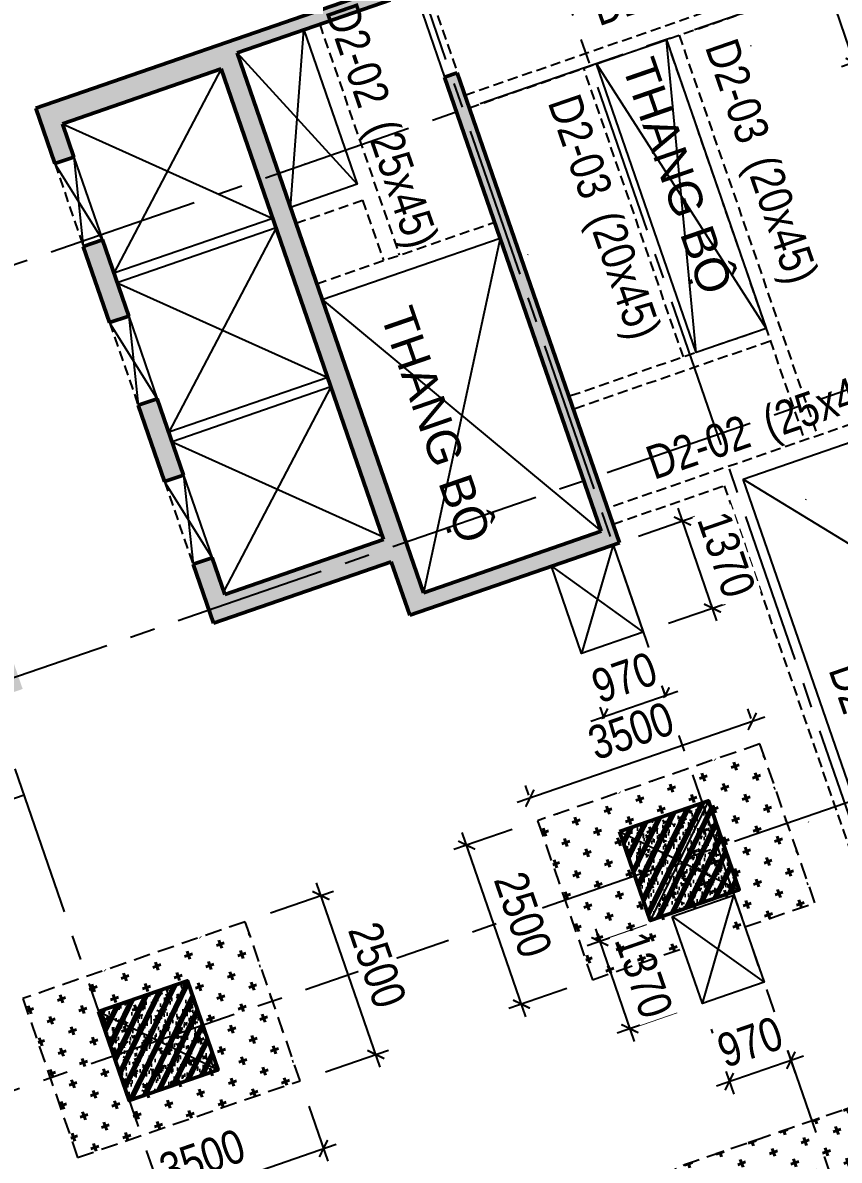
# Model space of a CAD drawing. Header units: millimetres. Extents: x -80883 to 1826631, y -376836 to 309394.
# Drawn here: x 1111041 to 1123186, y -313484 to -296576 of the extents above; entities that cross this region are included whole.
import ezdxf
from ezdxf.enums import TextEntityAlignment as Align

# ---------------------------------------------------------------- set-up
doc = ezdxf.new("R2010")
doc.units = ezdxf.units.MM
doc.header["$LTSCALE"] = 100
doc.header["$PDMODE"] = 32
doc.header["$PDSIZE"] = 2.5
for name, pattern in [('CENTER2', [1.125, 0.75, -0.125, 0.125, -0.125]), ('DASHED', [4.5, 3, -1.5]), ('HIDDEN', [0.375, 0.25, -0.125])]:
    doc.linetypes.add(name, pattern=pattern)
for name, color, linetype, lineweight in [('0-Hatch', 250, 'Continuous', 40), ('ccu12-Tencaukien', 9, 'Continuous', 15), ('KT-Net cot vach', 6, 'Continuous', 50), ('xref.asix of  podium$0$xref.asix of  podium$0$ST_MBDV Cot vach 220805$0$KT-Net cot vach', 6, 'Continuous', 50)]:
    doc.layers.add(name, color=color, linetype=linetype, lineweight=lineweight)
for name, color, linetype in [('0-khuat', 3, 'HIDDEN'), ('A-GLAZ', 135, 'Continuous'), ('ccu11-Khuat', 9, 'DASHED'), ('ccu11-Thay', 7, 'Continuous'), ('ccu12-Manh', 8, 'Continuous'), ('ccu12-Text', 31, 'Continuous'), ('ccu12-Truc', 13, 'CENTER2'), ('KC2-DIM', 251, 'Continuous'), ('xref.asix of  podium$0$xref.asix of  podium$0$KT-Hatch', 251, 'Continuous')]:
    doc.layers.add(name, color=color, linetype=linetype)
doc.styles.add('Arial', font='arial.ttf', dxfattribs={"width": 0.7})
doc.styles.add('Arial Narrow', font='ARIALN.TTF')
doc.dimstyles.new('ccu12-200', dxfattribs={"dimscale": 200, "dimtxt": 2.5, "dimasz": 1, "dimexe": 1, "dimexo": 2, "dimgap": 1, "dimtad": 1, "dimdec": 0, "dimrnd": 5, "dimdsep": 46, "dimtxsty": 'Arial Narrow', "dimblk": 'ARCHTICK', "dimcen": -1, "dimdle": 1, "dimclrd": 256, "dimclre": 256, "dimclrt": 3, "dimadec": 0, "dimazin": 2, "dimtfac": 0.1, "dimtdec": 0, "dimtmove": 0, "dimatfit": 1, "dimldrblk": 'ARCHTICK', "dimfxl": 1, "dimtvp": 0.8333333333333334, "dimtolj": 1, "dimtzin": 12, "dimarcsym": 0})

# ---------------------------------------------------------------- blocks, each defined once
blk = doc.blocks.new('Grid-ST-flat-3')
at = {"layer": 'ccu12-Truc', "ltscale": 30}
for p, q in [((354060.2251921427, -35261.67722702224), (370215.9049475128, -82056.07930523856)), ((352169.7243788355, -35914.36909527634), (368325.4041342058, -82708.77117349271)), ((343189.8455156268, -39014.65546948351), (361219.3016763728, -91236.39007851167)), ((373810.3320323362, -49513.02102186111), (349695.2078323849, -57838.72253210987)), ((375703.1355340295, -54995.47438727947), (343807.6216429826, -66007.34088114498)), ((377595.9390357226, -60477.92775269795), (312746.7367284152, -82866.99351539748)), ((352142.8453968058, -64928.08572440384), (311408.718397793, -78991.46684835991))]:
    blk.add_line(p, q, dxfattribs=at)
blk = doc.blocks.new('LOI-B2-T1-PN')
at = {"layer": 'xref.asix of  podium$0$xref.asix of  podium$0$KT-Hatch'}
h = blk.add_hatch(dxfattribs=at)
h.set_pattern_fill('BTCT', color=256, scale=40)
h.set_pattern_definition([(49.99999999999999, (106559.8543703833, -42147.03074568091), (286.9040730403014, -25.10085399303804), [30, -330]), (355, (106559.8543703833, -42147.03074568091), (-55.50053344520001, 300.8768534800047), [24, -264]), (100.4514, (106583.7630423827, -42149.12248168094), (231.4037526856086, 275.7758168243814), [25.496076, -280.4568448]), (46.18420000000001, (106559.8543703833, -42067.03074568091), (426.8964194502578, -66.20760573160723), [45, -495]), (96.6356, (106595.4290683826, -42072.54806848092), (373.8650822194813, 389.6471483601767), [38.2441152, -420.6852]), (351.1842, (106559.8543703833, -42067.03074568091), (373.8647780534509, 389.6474403701299), [36, -396]), (21, (106599.8543703833, -42087.03074568091), (238.7628208473847, -161.0475562661355), [30, -330]), (326.0000000000001, (106599.8543703833, -42087.03074568091), (97.32613276863269, 290.0600180187412), [24, -264]), (71.4514, (106619.7512635828, -42100.45138808095), (336.089051432596, 129.012198683981), [25.496076, -280.4568448]), (37.50000000000001, (106559.8543703833, -42147.03074568091), (4.863942126916267, 133.1575415325246), [0, -260.8, 0, -268, 0, -265]), (7.499999999999999, (106559.8543703833, -42147.03074568091), (105.2278149768594, 157.7646847529441), [0, -152.8, 0, -254.8, 0, -101]), (327.5, (106470.6543703841, -42147.03074568091), (213.5289744689636, -9.021948693751902), [0, -100, 0, -312, 0, -414]), (317.5, (106430.6543703841, -42147.03074568091), (233.2744677369545, 40.04199293292709), [0, -130, 0, -207.2, 0, -294]), (45, (106559.8543703833, -42147.03074568091), (-106.0660171779821, 106.0660171779821), []), (45, (106630.5650483833, -42147.03074568091), (-106.0660171779821, 106.0660171779821), [])])
h.paths.add_polyline_path([(49433.65392537578, 3363.971816275036), (49622.7040067052, 3429.241003099829), (52034.40045988164, -3556.159502078313), (48915.07411792106, -4633.101084687049), (48640.94353325642, -3839.090743097011), (45994.24239462405, -4752.85935864388), (45691.49887049547, -3875.972566526849), (45975.0739924924, -3778.068786289543), (46163.59643967613, -4324.117936077528), (48526.72245631344, -3508.253100767964), (46111.76254379726, 3486.599908476695), (43748.63652715995, 2670.735073167132), (43919.0946075113, 2177.008775634924), (43635.51948551438, 2079.104995397851), (43350.84032822005, 2903.668935258873), (49116.867808813, 4894.379133414477), (49182.13699563942, 4705.32905208366), (46346.38577567576, 3726.291249711998), (49117.06275638728, -4298.884702786105), (51763.76389501966, -3385.116087239236)])
h.paths.add_polyline_path([(45550.82427813089, -2549.2432576383), (45267.24915613397, -2647.147037875606), (44875.63403518661, -1512.846549890004), (45159.20915718167, -1414.942769652931)], flags=17)
h.paths.add_polyline_path([(44734.95944282017, -186.1172410016879), (44451.38432082511, -284.0210212389939), (44059.76919987588, 850.2794667466078), (44343.34432187281, 948.1832469836809)], flags=17)
h.paths.add_polyline_path([(42855.74765053182, -4855.010368898511), (42572.17252853489, -4952.914149135584), (42759.82144065551, -5496.433132962091), (40396.69542402006, -6312.297968271887), (37981.73551150202, 682.555040972773), (40344.86152813933, 1498.419876282569), (40516.1931435538, 1002.163412788883), (40799.76826555072, 1100.067193025956), (40514.21557319327, 1927.161298848689), (37583.93931256398, 915.4889030647464), (40227.34137896611, -6741.039390838239), (43157.61763959541, -5729.366995054064)])
h.paths.add_polyline_path([(42431.49793617032, -3626.184840247501), (42147.92281417339, -3724.088620484574), (41756.30769322603, -2589.788132498972), (42039.88281522109, -2491.884352261899)], flags=17)
h.paths.add_polyline_path([(41615.63310086145, -1263.058823610656), (41332.05797886453, -1360.962603847962), (40940.4428579153, -226.6621158623602), (41224.01797991223, -128.7583356250543)], flags=17)
at = {"ltscale": 0.5}
for points in [[(47338.89869169029, 4068.954476753715), (48131.91931109945, 1771.995990066498), (47139.40639508492, 1429.33276302478)], [(46878.6754889877, 1265.261452838255), (44515.54947235039, 449.3966175308451)], [(46927.62737910612, 1123.473891840084), (44564.50136246951, 307.6090565305785)], [(47612.5660321794, 58.84123054385418), (50259.30912839319, 972.4882855381584)], [(47694.5403242968, -1097.86456379859), (45331.41430765949, -1913.729399106058)], [(47743.49221441546, -1239.652124796819), (45380.36619777861, -2055.516960106383)]]:
    blk.add_lwpolyline(points, dxfattribs=at)
at = {"layer": 'ccu11-Khuat', "ltscale": 0.5}
blk.add_line((47575.21129335393, 4150.540960284707), (48759.82455109782, 719.3471057733987), dxfattribs=at)
at = {"layer": 'ccu11-Khuat', "color": 6, "ltscale": 0.5}
for points in [[(49182.13699563779, 4705.32905208302), (49622.7040067052, 3429.241003099829)], [(43635.51948551554, 2079.104995394358), (44059.76919987681, 850.2794667433482)], [(44451.38432082557, -284.021021238761), (44875.63403518684, -1512.846549889771)], [(45267.2491561342, -2647.147037875839), (45691.49887049431, -3875.972566527314)]]:
    blk.add_lwpolyline(points, dxfattribs=at)
at = {"layer": 'ccu11-Khuat', "ltscale": 0.5}
for points in [[(47220.99287861562, 1193.020161361084), (48213.49494131166, 1535.679641314899), (48523.45610908023, 637.753493136086)], [(47530.99040205288, 295.1575790462084), (50177.73349826667, 1208.804634040513)]]:
    blk.add_lwpolyline(points, dxfattribs=at)
at = {"layer": 'ccu11-Thay', "color": 6, "ltscale": 0.5}
for points in [[(48993.08691430814, 4640.059865258751), (49433.65392537578, 3363.971816275036)], [(43919.09460751223, 2177.00877563213), (44343.34432187374, 948.1832469808869)], [(44734.95944282203, -186.1172410009895), (45159.20915718377, -1414.942769652233)], [(45550.82427813089, -2549.243257638416), (45975.07399249123, -3778.068786290009)]]:
    blk.add_lwpolyline(points, dxfattribs=at)
at = {"layer": 'ccu12-Manh', "ltscale": 0.5}
for points in [[(50259.30897807376, 972.4882336484152), (49117.06275638728, -4298.884702786105)], [(47612.76617612992, 58.91031958063832), (51763.76389501966, -3385.116087239236)]]:
    blk.add_lwpolyline(points, dxfattribs=at)
at = {"layer": 'KC2-DIM', "color": 252, "ltscale": 0.5}
for points in [[(47139.40639508446, 1429.332763024664), (47338.89869169029, 4068.954476753715)], [(46346.38577567576, 3726.291249711998), (48131.91931109945, 1771.995990066498)], [(46111.76254379726, 3486.599908476695), (44515.54947235039, 449.3966175308451)], [(43748.63652715995, 2670.735073167132), (46878.67548898817, 1265.261452838429)], [(46927.62737910612, 1123.473891840084), (45331.41430765926, -1913.729399105767)], [(44564.50136246881, 307.6090565305203), (47694.54032429704, -1097.864563798183)], [(47743.49221441615, -1239.652124796528), (46147.27914296929, -4276.855415742379)], [(45380.36619777884, -2055.516960106092), (48510.40515960706, -3460.990580434795)]]:
    blk.add_lwpolyline(points, dxfattribs=at)
at = {"layer": 'KC2-DIM', "ltscale": 0.5}
for points in [[(44343.3443218735, 948.1832469813526), (43635.51948551531, 2079.104995394708)], [(43919.094607512, 2177.008775632479), (44059.76919987658, 850.2794667436974)], [(45159.20915718353, -1414.942769651767), (44451.38432082511, -284.0210212384118)], [(44734.95944282203, -186.1172410005238), (44875.63403518661, -1512.846549889422)], [(45975.073992491, -3778.068786289659), (45267.24915613397, -2647.147037875489)], [(45550.82427813066, -2549.243257637951), (45691.49887049408, -3875.972566526965)]]:
    blk.add_lwpolyline(points, dxfattribs=at)
at = {"layer": 'xref.asix of  podium$0$xref.asix of  podium$0$ST_MBDV Cot vach 220805$0$KT-Net cot vach', "extrusion": (-3.35282951705558e-09, 1.998521292752062e-08, 0.9999999999999999)}
for p, q in [((49116.867808813, 4894.379133414477), (43350.84032822005, 2903.668935258873)), ((49182.13699563942, 4705.32905208366), (46346.38577567576, 3726.291249711998)), ((46346.38577567576, 3726.291249711998), (49117.06275638728, -4298.884702786105)), ((46111.76254379726, 3486.599908476695), (43748.63652715995, 2670.735073167132)), ((48526.72245631344, -3508.253100767964), (46111.76254379726, 3486.599908476695)), ((52034.40045988164, -3556.159502078313), (49622.7040067052, 3429.241003099829)), ((51763.76389501966, -3385.116087239236), (49433.65392537578, 3363.971816275036)), ((46163.59643967613, -4324.117936077528), (48526.72245631344, -3508.253100767964)), ((49117.06275638728, -4298.884702786105), (51763.76389501966, -3385.116087239236)), ((48915.07411792106, -4633.101084687049), (52034.40045988164, -3556.159502078313)), ((45691.49887049547, -3875.972566526849), (45994.24239462405, -4752.85935864388)), ((45975.0739924924, -3778.068786289543), (46163.59643967613, -4324.117936077528)), ((45994.24239462405, -4752.85935864388), (48640.94353325642, -3839.090743097011)), ((48915.07411792106, -4633.101084687049), (48640.94353325642, -3839.090743097011))]:
    blk.add_line(p, q, dxfattribs=at)
at = {"layer": 'xref.asix of  podium$0$xref.asix of  podium$0$ST_MBDV Cot vach 220805$0$KT-Net cot vach', "color": 6}
for p, q in [((49433.65392537578, 3363.971816275036), (49622.7040067052, 3429.241003099829)), ((43919.0946075113, 2177.008775634924), (43635.51948551438, 2079.104995397851)), ((44343.34432187281, 948.1832469836809), (44059.76919987588, 850.2794667466078)), ((44734.95944282017, -186.1172410016879), (44451.38432082511, -284.0210212389939)), ((45159.20915718167, -1414.942769652931), (44875.63403518661, -1512.846549890004)), ((45550.82427813089, -2549.2432576383), (45267.24915613397, -2647.147037875606))]:
    blk.add_line(p, q, dxfattribs=at)
at = {"layer": 'xref.asix of  podium$0$xref.asix of  podium$0$ST_MBDV Cot vach 220805$0$KT-Net cot vach', "color": 6, "extrusion": (-3.35282951705558e-09, 1.998521292752062e-08, 0.9999999999999999)}
for p, q in [((43350.84032822005, 2903.668935258873), (43635.51948551438, 2079.104995397851)), ((43748.63652715995, 2670.735073167132), (43919.0946075113, 2177.008775634924)), ((44059.76919987588, 850.2794667466078), (44451.38432082511, -284.0210212389939)), ((44343.34432187281, 948.1832469836809), (44734.95944282017, -186.1172410016879)), ((44875.63403518661, -1512.846549890004), (45267.24915613397, -2647.147037875606)), ((45159.20915718167, -1414.942769652931), (45550.82427813089, -2549.2432576383))]:
    blk.add_line(p, q, dxfattribs=at)
at = {"layer": 'xref.asix of  podium$0$xref.asix of  podium$0$ST_MBDV Cot vach 220805$0$KT-Net cot vach'}
blk.add_line((45975.0739924924, -3778.068786289543), (45691.49887049547, -3875.972566526849), dxfattribs=at)
blk = doc.blocks.new('*U151')
h = blk.add_hatch()
h.set_pattern_fill('VATLIEU04', color=250, scale=40, style=0, pattern_type=2)
h.set_pattern_definition([(49.99999999999999, (550, -550), (286.9040730403014, -25.10085399303804), [30, -330]), (355, (550, -550), (-55.50053344520001, 300.8768534800047), [24, -264]), (100.4514, (573.908672, -552.091736), (231.4037526856086, 275.7758168243814), [25.496076, -280.4568448]), (46.18420000000001, (550, -470), (426.8964194502578, -66.20760573160723), [45, -495]), (96.6356, (585.574698, -475.5173228), (373.8650822194813, 389.6471483601767), [38.2441152, -420.6852]), (351.1842, (550, -470), (373.8647780534509, 389.6474403701299), [36, -396]), (21, (590, -490), (238.7628208473847, -161.0475562661355), [30, -330]), (326.0000000000001, (590, -490), (97.32613276863269, 290.0600180187412), [24, -264]), (71.4514, (609.8968932, -503.4206424), (336.089051432596, 129.012198683981), [25.496076, -280.4568448]), (37.50000000000001, (550, -550), (4.863942126916267, 133.1575415325246), [0, -260.8, 0, -268, 0, -265]), (7.499999999999999, (550, -550), (105.2278149768594, 157.7646847529441), [0, -152.8, 0, -254.8, 0, -101]), (327.5, (460.8, -550), (213.5289744689636, -9.021948693751902), [0, -100, 0, -312, 0, -414]), (317.5, (420.8, -550), (233.2744677369545, 40.04199293292709), [0, -130, 0, -207.2, 0, -294]), (45, (550, -550), (-120.2081528017131, 120.2081528017131), []), (45, (550, -501), (-120.2081528017131, 120.2081528017131), [])])
h.paths.add_polyline_path([(-475, 475), (1025, 475), (1025, -1025), (-475, -1025)])
at = {"color": 6, "ltscale": 0.25}
blk.add_lwpolyline([(-475, 475), (1025, 475), (1025, -1025), (-475, -1025)], close=True, dxfattribs=at)
at = {"layer": 'Defpoints', "linetype": 'ByBlock', "ltscale": 30}
for p, q in [((1025, 475), (-475, -1025)), ((-475, 475), (1025, -1025))]:
    blk.add_line(p, q, dxfattribs=at)
blk = doc.blocks.new('MBDVCOTVACH-T2-T6-PN')
at = {"layer": 'KT-Net cot vach', "xscale": 0.9333333333333333, "yscale": 0.9333333333333333, "zscale": 0.9333333333333333, "rotation": 19.04713795399666}
for p in [(52598.88219128619, -8122.611666722863), (44847.82854863512, -10798.64793251717)]:
    blk.add_blockref('*U151', p, dxfattribs=at)
blk = doc.blocks.new('*U693')
at = {"layer": 'ccu12-Tencaukien', "color": 8, "ltscale": 10000}
blk.add_line((360.6565736538532, -155.3215232637356), (354.4065714950475, -155.3215232637356), dxfattribs=at)
at = {"layer": 'ccu12-Text', "color": 2, "style": 'Arial Narrow', "width": 0.8}
blk.add_attdef('SH', text='', height=300, dxfattribs=at).set_placement((275.6048113084853, 5.864471777974813), align=Align.BOTTOM_RIGHT)
at = {"layer": 'ccu12-Text', "color": 31, "style": 'Arial Narrow', "width": 0.8}
for tag, p in [('(', (507.5315725744504, -75.41116959831947)), ('KT', (632.605666770517, -75.41116959831947)), (')', (962.8971199221714, -75.41116959831947))]:
    blk.add_attdef(tag, text='', height=250, dxfattribs=at).set_placement(p, align=Align.BOTTOM_LEFT)
blk = doc.blocks.new('MBKC-T2-PN')
at = {"layer": 'ccu11-Khuat', "ltscale": 0.5}
for p, q in [((49736.70789761795, 3098.858113474038), (56967.16337568359, 5597.461356862332)), ((49802.03085566871, 2909.826605117647), (57032.48633373436, 5408.429848505941)), ((52732.30712404242, 3921.499003607139, -2.677769264985028e-08), (54787.57638537441, -2031.521707909124)), ((52921.3572053723, 3986.768190434901, -2.677769264985028e-08), (54976.6264667043, -1966.252521081362)), ((52985.25555334194, -794.6608930912334, -4.820616604158885e-09), (51503.48159405054, 3497.249288745923)), ((54214.08108329563, -370.4111782745458, -7.471955730631934e-09), (51283.80481484439, -1382.08357675944)), ((54279.35027012043, -559.4612596054794, -7.471955730631934e-09), (51349.07400166919, -1571.133658090374)), ((51938.88660044433, -3279.506708112953, -2.677769264985028e-08), (53593.07500439906, -2708.401256972225, -2.677769264985028e-08)), ((53593.07500439906, -2708.401256972284, -2.677769264985028e-08), (57068.67228350672, -12775.35597488185, -2.677769264985028e-08))]:
    blk.add_line(p, q, dxfattribs=at)
at = {"layer": 'ccu11-Khuat', "ltscale": 0.5, "elevation": -2.677769264985028e-08}
blk.add_lwpolyline([(57386.55828894489, -12930.04420790478), (65794.96816600184, -10027.05643183063, 0.260495241581582), (69736.50495830015, -12426.6161779894), (99368.00793614518, -12426.6161779894, -0.2609853684017961), (101894.5837610736, -14307.26193159987), (105248.9736585456, -29866.61846812873, -0.450430548376512), (100589.6931814908, -35326.6158653514), (55455.61416863091, -35326.6158653514, -0.3270381078692864), (50922.90468503162, -31997.94642836676), (46413.0024276413, -18965.37748569861, 0.4276044270060953), (30445.87231722521, -12504.80555859185), (12824.43251889106, -18584.35473983688, -0.1315578741241553), (10225.70651983377, -18473.84767023224), (9061.065310114762, -18020.38528109412, -0.1846755877232493), (7455.469289202709, -16623.04162249499), (2976.957835427951, -9107.263866643538, -0.02202630655640508), (-406.9169527585618, -3413.254662496154, -0.399242345885018), (1800.966408062493, 257.1217708188342), (31224.41949791997, 10401.15608117677, -0.1203839840985261), (42572.85465626395, 11719.39024886949), (58379.85115727969, 7611.132730447047, -0.2258253160871416), (60186.44089432061, 5977.409135053749), (62085.54238365032, 488.0873970090761), (51857.30011690897, -3043.19410645077)], format="xyb", dxfattribs=at)
at = {"layer": 'ccu11-Thay', "ltscale": 0.5}
blk.add_line((57352.23414110253, -12677.41437328281, -2.677769264985028e-08), (53876.64994175569, -2610.497540476616, -2.677769264985028e-08), dxfattribs=at)
at = {"layer": 'ccu11-Thay', "elevation": -2.677769264985028e-08}
blk.add_lwpolyline([(31106.50862324028, 10730.72166345781, -0.1205795836710196), (42638.87427653908, 12063.859528495), (58473.93031160696, 7948.309303218033, -0.2272385897093211), (60513.964432284, 6101.209794561379), (65878.81921774126, -9405.815059417277, 0.2908633368540378), (69743.13952882006, -12076.6161779894), (99390.07919017388, -12076.6161779894, -0.2655275921417467), (102229.2245215473, -14198.71881677723), (105593.7353260962, -29805.02123810095, -0.4513714951595503), (100592.7770390881, -35676.6158653514), (55455.39553553029, -35676.6158653514, -0.3267809868965265), (50590.57907296135, -32107.86789232772), (46084.8424524439, -19087.33667168533, 0.427810969143063), (30575.2745344413, -12830.40558466513), (12920.16765186726, -18921.57020124164, -0.1330764012900887), (10109.49357222929, -18804.19336872117), (8937.306803341722, -18347.79305564612, -0.183720991931343), (7150.621857264778, -16795.18900673359), (2680.126648878446, -9292.86400619999, -0.02215701127767281), (-737.5723420327995, -3537.213185448665, -0.4024491153328594), (1696.95094252727, 591.477936539799), (31106.50862324028, 10730.72166345781)], format="xyb", dxfattribs=at)
at = {"layer": 'ccu11-Thay', "ltscale": 0.5, "elevation": -2.677769264985028e-08}
blk.add_lwpolyline([(51692.53167680511, 3562.518476067926), (52732.30712404242, 3921.499003607139), (54214.08108338737, -370.4111784178531), (53174.30563664204, -729.3917119699181), (51691.82223469182, 3564.573350064806)], dxfattribs=at)
blk.add_lwpolyline([(53876.64994175569, -2610.497540476616), (62167.30062233959, 251.7665476900875), (65551.80771612958, -9531.095751609828, 0.01583995471846688), (65676.43652472645, -9803.499076742737), (57352.23414110253, -12677.41437328281)], format="xyb", dxfattribs=at)
at = {"layer": 'KC2-DIM', "color": 252, "ltscale": 0.5}
blk.add_line((53174.30563467112, -729.3917062613182, -4.820616604158885e-09), (51692.53167537972, 3562.518475575838), dxfattribs=at)
at = {"layer": 'KC2-DIM', "ltscale": 0.5, "elevation": -2.677769264985028e-08}
for points in [[(53174.30563605088, -729.3917057502549), (52732.30712404242, 3921.499003607139)], [(51691.39134152955, 3564.297088221414), (54214.081083328, -370.4111783251865)]]:
    blk.add_lwpolyline(points, dxfattribs=at)
at = {"layer": 'KC2-DIM', "color": 252, "ltscale": 0.5, "elevation": -2.677769264985028e-08}
blk.add_lwpolyline([(53876.64994175569, -2610.497540476616), (65676.43652472645, -9803.499076742737)], dxfattribs=at)
blk = doc.blocks.new('_ARCHTICK')
at = {"color": 0, "linetype": 'ByBlock', "const_width": 0.15}
blk.add_lwpolyline([(-0.5, -0.5), (0.5, 0.5)], dxfattribs=at)
blk = doc.blocks.new('*D1061')
at = {"layer": 'Defpoints', "color": 0, "ltscale": 0.5, "transparency": 16777216}
for p in [(52971.11134403702, -3232.756466610879), (51939.87139653671, -3588.793042837064, -1.568841413467194e-08), (52386.96934622456, -4883.787144428177, -1.568841413467194e-08)]:
    blk.add_point(p, dxfattribs=at)
at = {"layer": 'KC2-DIM', "lineweight": -2, "ltscale": 0.5, "transparency": 16777216}
for p, q in [((52317.97122961347, -3458.253714558859), (53160.16126057541, -3167.486802471776)), ((53483.47895786398, -4716.800484740374), (52905.84167989792, -3043.706550072498)), ((52765.06917930132, -4753.247816149973), (53607.25921026326, -4462.48090406289))]:
    blk.add_line(p, q, dxfattribs=at)
at = {"layer": 'KC2-DIM', "lineweight": -2, "ltscale": 0.5, "transparency": 16777216, "xscale": 200, "yscale": 200, "zscale": 200}
for p, rotation in [((52971.11134403702, -3232.756466610879), 109.0472826137287), ((53418.20929372488, -4527.750568201993), 289.0472826137287)]:
    blk.add_blockref('_ARCHTICK', p, dxfattribs=dict(at, rotation=rotation))
at = {"layer": 'KC2-DIM', "color": 3, "ltscale": 0.5, "transparency": 16777216, "insert": (53625.01968720817, -3731.671534699604), "char_height": 500, "attachment_point": 5, "rotation": 289.0472826137287, "style": 'Arial Narrow', "bg_fill": 3, "box_fill_scale": 1.1, "bg_fill_color": 256, "bg_fill_true_color": 13158600, "bg_fill_transparency": 0}
blk.add_mtext('\\A1;1370', dxfattribs=at)
blk = doc.blocks.new('*D1066')
at = {"layer": 'Defpoints', "color": 0, "ltscale": 0.5, "transparency": 16777216}
for p in [(52386.96934622457, -4883.787144428177, -1.568841413467194e-08), (51797.09655467066, -6147.519919284779)]:
    blk.add_point(p, dxfattribs=at)
at = {"layer": 'KC2-DIM', "lineweight": -2, "ltscale": 0.5, "transparency": 16777216}
for p, q in [((52517.51090239036, -5261.886208317275), (52779.25754686987, -6020.00618298745)), ((51600.62068827404, -5578.449476559155), (51862.36733275355, -6336.56945122933)), ((52903.03630073152, -5765.685872960004), (51608.04702272611, -6212.790697367676))]:
    blk.add_line(p, q, dxfattribs=at)
at = {"layer": 'KC2-DIM', "lineweight": -2, "ltscale": 0.5, "transparency": 16777216, "xscale": 200, "yscale": 200, "zscale": 200}
for p, rotation in [((52713.98676878698, -5830.956651042899), 19.04762021950008), ((51797.09655467066, -6147.519919284779), 199.0476202195)]:
    blk.add_blockref('_ARCHTICK', p, dxfattribs=dict(at, rotation=rotation))
at = {"layer": 'KC2-DIM', "color": 3, "ltscale": 0.5, "transparency": 16777216, "insert": (52106.95714320416, -5558.879792338503), "char_height": 500, "attachment_point": 5, "rotation": 19.04762021950004, "style": 'Arial Narrow', "bg_fill": 3, "box_fill_scale": 1.1, "bg_fill_color": 256, "bg_fill_true_color": 13158600, "bg_fill_transparency": 0}
blk.add_mtext('\\A1;970', dxfattribs=at)
at = {"layer": 'Defpoints', "color": 0, "ltscale": 0.5, "transparency": 16777216}
blk.add_point((51470.07913210825, -5200.350412670057, -1.568841413467194e-08), dxfattribs=at)
blk = doc.blocks.new('*D1022')
at = {"layer": 'Defpoints', "color": 0, "transparency": 16777216}
for p in [(1120702.401857019, -309860.6013466517), (1121149.49581838, -311155.594392855)]:
    blk.add_point(p, dxfattribs=at)
at = {"layer": 'KC2-DIM', "lineweight": -2, "transparency": 16777216}
for p, q in [((1120324.301697544, -309991.1397295307), (1119435.252618181, -310298.082284861)), ((1119559.033506479, -310043.7630136838), (1120136.665850719, -311716.8562193625)), ((1120771.395658905, -311286.132775734), (1119882.346579541, -311593.0753310642))]:
    blk.add_line(p, q, dxfattribs=at)
at = {"layer": 'KC2-DIM', "lineweight": -2, "transparency": 16777216, "xscale": 200, "yscale": 200, "zscale": 200}
for p, rotation in [((1119624.302697918, -310232.8130934215), 109.0471393516704), ((1120071.396659279, -311527.8061396247), 289.0471393516704)]:
    blk.add_blockref('_ARCHTICK', p, dxfattribs=dict(at, rotation=rotation))
at = {"layer": 'KC2-DIM', "color": 3, "transparency": 16777216, "insert": (1120278.209418438, -310731.728709885), "char_height": 500, "attachment_point": 5, "rotation": 289.0471393516704, "style": 'Arial Narrow', "bg_fill": 3, "box_fill_scale": 1.1, "bg_fill_color": 256, "bg_fill_true_color": 13158600, "bg_fill_transparency": 0}
blk.add_mtext('\\A1;1370', dxfattribs=at)
at = {"layer": 'Defpoints', "color": 0, "transparency": 16777216}
blk.add_point((1120071.396659279, -311527.8061396247), dxfattribs=at)
blk = doc.blocks.new('*D1023')
at = {"layer": 'Defpoints', "color": 0, "transparency": 16777216}
for p in [(1122066.383927522, -310839.0404388019), (1121149.49581838, -311155.594392855)]:
    blk.add_point(p, dxfattribs=at)
at = {"layer": 'KC2-DIM', "lineweight": -2, "transparency": 16777216}
for p, q in [((1122196.922319621, -311217.140595094), (1122531.937558363, -312187.5012077188)), ((1121280.03421048, -311533.6945491471), (1121615.049449222, -312504.0551617719)), ((1121360.730175026, -312380.2742796754), (1122655.71844046, -311933.1819335229))]:
    blk.add_line(p, q, dxfattribs=at)
at = {"layer": 'KC2-DIM', "lineweight": -2, "transparency": 16777216, "xscale": 200, "yscale": 200, "zscale": 200}
for p, rotation in [((1122466.668362314, -311998.4511295726), 19.04714074888418), ((1121549.780253172, -312315.0050836257), 199.0471407488842)]:
    blk.add_blockref('_ARCHTICK', p, dxfattribs=dict(at, rotation=rotation))
at = {"layer": 'KC2-DIM', "color": 3, "transparency": 16777216, "insert": (1121859.64339061, -311726.368370383), "char_height": 500, "attachment_point": 5, "rotation": 19.047140748884175, "style": 'Arial Narrow', "bg_fill": 3, "box_fill_scale": 1.1, "bg_fill_color": 256, "bg_fill_true_color": 13158600, "bg_fill_transparency": 0}
blk.add_mtext('\\A1;970', dxfattribs=at)
at = {"layer": 'Defpoints', "color": 0, "transparency": 16777216}
blk.add_point((1122466.668362314, -311998.4511295726), dxfattribs=at)
blk = doc.blocks.new('MC3000X3000')
at = {"layer": '0-Hatch', "ltscale": 2}
h = blk.add_hatch(dxfattribs=at)
h.set_pattern_fill('CROSS', color=256, scale=1000, style=0)
h.set_pattern_definition([(360, (0, -4.656612873077393e-10), (250, 250), [125, -375]), (90, (62.5, -62.50000000046566), (-250, 250), [125, -375])])
h.paths.add_polyline_path([(7876789.000000002, 1547059), (7876789.000000002, 1550059), (7873789.000000002, 1550059), (7873789.000000002, 1547059)])
at = {"layer": '0-khuat', "ltscale": 10}
blk.add_lwpolyline([(7873789.000000002, 1547059), (7876789.000000002, 1547059), (7876789.000000002, 1550059), (7873789.000000002, 1550059)], close=True, dxfattribs=at)
blk = doc.blocks.new('MBKC-N-T2')
at = {"layer": '0-Hatch', "ltscale": 2}
h = blk.add_hatch(dxfattribs=at)
h.set_pattern_fill('CROSS', color=256, scale=1000, angle=109.047137953997, style=0)
h.set_pattern_definition([(109.0471379539969, (4086722.5655367, -6947051.976687755), (-317.8990851971258, 154.7261181275824), [124.9999999999989, -374.9999999999956]), (199.0471379539969, (4086761.247066231, -6946972.501916457), (-154.7261181275824, -317.8990851971258), [124.9999999999989, -374.9999999999955])])
h.paths.add_polyline_path([(52983.44807683723, -9583.774411861785), (52820.27510969271, -9111.149208295974), (53737.16796755302, -8794.593648906855), (53565.70850137784, -9382.750089817506), (54940.11637151823, -8908.238344449259), (54124.25181216584, -6545.112232538755), (50815.87538889307, -7687.323002026067), (51631.739948245, -10050.44911393657)])
h = blk.add_hatch(dxfattribs=at)
h.set_pattern_fill('CROSS', color=256, scale=1000, angle=109.047137953997, style=0)
h.set_pattern_definition([(109.0471379539969, (4079066.037089799, -6949695.378808561), (-317.8990851971258, 154.7261181275824), [124.9999999999989, -374.9999999999956]), (199.0471379539969, (4079104.71861933, -6949615.904037262), (-154.7261181275824, -317.8990851971258), [124.9999999999989, -374.9999999999956])])
h.paths.add_polyline_path([(46467.72336526448, -9188.514353343868), (43159.34694199171, -10330.72512283118), (43975.21150134364, -12693.85123474168), (47283.58792461688, -11551.64046525437)])
at = {"layer": '0-khuat', "ltscale": 10}
blk.add_lwpolyline([(53900.34095544089, -9267.218861217843), (54940.11637151823, -8908.238344449259), (54124.25181216584, -6545.112232538755), (50815.87538889307, -7687.323002026067), (51631.739948245, -10050.44911393657), (52983.448076837, -9583.774411862076)], dxfattribs=at)
blk.add_lwpolyline([(47283.58792461688, -11551.64046525437), (46467.72336526448, -9188.514353343868), (43159.34694199171, -10330.72512283118), (43975.21150134364, -12693.85123474168)], close=True, dxfattribs=at)
at = {"layer": '0-khuat', "linetype": 'HIDDEN', "ltscale": 10, "rotation": 109.0471379539969}
blk.add_blockref('MC3000X3000', (4088615.372785043, -6952534.429600818), dxfattribs=at)
blk = doc.blocks.new('*D1094')
at = {"layer": 'Defpoints', "color": 0, "ltscale": 0.5, "transparency": 16777216}
for p in [(1115476.319886873, -309549.0550572299), (1114349.843856171, -309937.9686517171), (1115165.708415523, -312301.0947636277)]:
    blk.add_point(p, dxfattribs=at)
at = {"layer": 'KC2-DIM', "lineweight": -2, "ltscale": 0.5, "transparency": 16777216}
for p, q in [((1116357.453610973, -312101.2312580933), (1115411.050722125, -309360.0049682771)), ((1114727.944034077, -309807.4303222207), (1115665.369975826, -309483.7858924817)), ((1115543.808593429, -312170.5564341313), (1116481.234535178, -311846.9120043922))]:
    blk.add_line(p, q, dxfattribs=at)
at = {"layer": 'KC2-DIM', "lineweight": -2, "ltscale": 0.5, "transparency": 16777216, "xscale": 200, "yscale": 200, "zscale": 200}
for p, rotation in [((1115476.319886873, -309549.0550572299), 109.0471312622807), ((1116292.184446225, -311912.1811691404), 289.0471312622807)]:
    blk.add_blockref('_ARCHTICK', p, dxfattribs=dict(at, rotation=rotation))
at = {"layer": 'KC2-DIM', "color": 3, "ltscale": 0.5, "transparency": 16777216, "insert": (1116314.611927366, -310582.0372673079), "char_height": 500, "attachment_point": 5, "rotation": 289.0471312622807, "style": 'Arial Narrow', "bg_fill": 3, "box_fill_scale": 1.1, "bg_fill_color": 256, "bg_fill_true_color": 13158600, "bg_fill_transparency": 0}
blk.add_mtext('\\A1;2500', dxfattribs=at)
blk = doc.blocks.new('*D1097')
at = {"layer": 'Defpoints', "color": 0, "ltscale": 0.5, "transparency": 16777216}
for p in [(1115165.710093036, -312301.0946169202), (1115513.863714328, -313309.5106634321), (1111857.333536361, -313443.3050000136)]:
    blk.add_point(p, dxfattribs=at)
at = {"layer": 'KC2-DIM', "lineweight": -2, "ltscale": 0.5, "transparency": 16777216}
for p, q in [((1115296.248422532, -312679.1947948259), (1115579.132879076, -313498.560752385)), ((1112016.4370687, -314516.9902112738), (1115702.913803281, -313244.2414986839)), ((1111987.871865857, -313821.4051779194), (1112270.756322401, -314640.7711354785))]:
    blk.add_line(p, q, dxfattribs=at)
at = {"layer": 'KC2-DIM', "lineweight": -2, "ltscale": 0.5, "transparency": 16777216, "xscale": 200, "yscale": 200, "zscale": 200}
for p, rotation in [((1115513.863714328, -313309.5106634321), 19.04713126228087), ((1112205.487157653, -314451.7210465256), 199.0471312622809)]:
    blk.add_blockref('_ARCHTICK', p, dxfattribs=dict(at, rotation=rotation))
at = {"layer": 'KC2-DIM', "color": 3, "ltscale": 0.5, "transparency": 16777216, "insert": (1113711.094590113, -313450.2560941617), "char_height": 500, "attachment_point": 5, "rotation": 19.047131262280868, "style": 'Arial Narrow', "bg_fill": 3, "box_fill_scale": 1.1, "bg_fill_color": 256, "bg_fill_true_color": 13158600, "bg_fill_transparency": 0}
blk.add_mtext('\\A1;3500', dxfattribs=at)
blk = doc.blocks.new('*D1098')
at = {"layer": 'Defpoints', "color": 0, "ltscale": 0.5, "transparency": 16777216}
for p in [(1118697.997147914, -308436.7768625852), (1117643.81416594, -308800.73156452), (1119513.861983262, -310799.9028792085)]:
    blk.add_point(p, dxfattribs=at)
at = {"layer": 'KC2-DIM', "lineweight": -2, "ltscale": 0.5, "transparency": 16777216}
for p, q in [((1118319.896985254, -308567.3152362408), (1117454.76408461, -308866.0007513479)), ((1118524.948188116, -311352.9076624732), (1117578.544979112, -308611.6814831901)), ((1119135.761820602, -310930.4412528641), (1118270.628919958, -311229.1267679712))]:
    blk.add_line(p, q, dxfattribs=at)
at = {"layer": 'KC2-DIM', "lineweight": -2, "ltscale": 0.5, "transparency": 16777216, "xscale": 200, "yscale": 200, "zscale": 200}
for p, rotation in [((1117643.81416594, -308800.73156452), 109.0471379540042), ((1118459.679001288, -311163.8575811433), 289.0471379540042)]:
    blk.add_blockref('_ARCHTICK', p, dxfattribs=dict(at, rotation=rotation))
at = {"layer": 'KC2-DIM', "color": 3, "ltscale": 0.5, "transparency": 16777216, "insert": (1118482.106327078, -309833.7136766916), "char_height": 500, "attachment_point": 5, "rotation": 289.04713795400414, "style": 'Arial Narrow', "bg_fill": 3, "box_fill_scale": 1.1, "bg_fill_color": 256, "bg_fill_true_color": 13158600, "bg_fill_transparency": 0}
blk.add_mtext('\\A1;2500', dxfattribs=at)
blk = doc.blocks.new('*D1099')
at = {"layer": 'Defpoints', "color": 0, "ltscale": 0.5, "transparency": 16777216}
for p in [(1122006.373850193, -307294.5660065289), (1118582.869890613, -308103.3136007272), (1118697.99742391, -308436.7767672979)]:
    blk.add_point(p, dxfattribs=at)
at = {"layer": 'KC2-DIM', "lineweight": -2, "ltscale": 0.5, "transparency": 16777216}
for p, q in [((1121875.835477534, -306916.4658435251), (1121825.977130566, -306772.0527584563)), ((1122080.296398397, -306895.8336536284), (1118393.819809111, -308168.5827870569)), ((1118567.459051251, -308058.6766042942), (1118517.600704283, -307914.2635192254))]:
    blk.add_line(p, q, dxfattribs=at)
at = {"layer": 'KC2-DIM', "lineweight": -2, "ltscale": 0.5, "transparency": 16777216, "xscale": 200, "yscale": 200, "zscale": 200}
for p, rotation in [((1121891.246316895, -306961.1028399581), 19.04713780301868), ((1118582.869890613, -308103.3136007272), 199.0471378030187)]:
    blk.add_blockref('_ARCHTICK', p, dxfattribs=dict(at, rotation=rotation))
at = {"layer": 'KC2-DIM', "color": 3, "ltscale": 0.5, "transparency": 16777216, "insert": (1120088.477208748, -307101.8484764871), "char_height": 500, "attachment_point": 5, "rotation": 19.047137803018696, "style": 'Arial Narrow', "bg_fill": 3, "box_fill_scale": 1.1, "bg_fill_color": 256, "bg_fill_true_color": 13158600, "bg_fill_transparency": 0}
blk.add_mtext('\\A1;3500', dxfattribs=at)
blk = doc.blocks.new('*D1118')
at = {"layer": 'Defpoints', "color": 0, "ltscale": 0.5, "transparency": 16777216}
for p in [(1123803.681695179, -294388.6235439721), (1122601.172874698, -294798.0314679412), (1124609.410022758, -296755.2006522798)]:
    blk.add_point(p, dxfattribs=at)
at = {"layer": 'KC2-DIM', "lineweight": -2, "ltscale": 0.5, "transparency": 16777216}
for p, q in [((1123425.025884725, -294517.5412588499), (1122411.844969471, -294862.4903253802)), ((1123471.360059716, -297353.9364814759), (1122536.714017259, -294608.7035627142)), ((1124230.754212304, -296884.1183671576), (1123217.57329705, -297229.0674336879))]:
    blk.add_line(p, q, dxfattribs=at)
at = {"layer": 'KC2-DIM', "lineweight": -2, "ltscale": 0.5, "transparency": 16777216, "xscale": 200, "yscale": 200, "zscale": 200}
for p, rotation in [((1122601.172874698, -294798.0314679412), 108.8017305324802), ((1123406.901202277, -297164.608576249), 288.8017305324802)]:
    blk.add_blockref('_ARCHTICK', p, dxfattribs=dict(at, rotation=rotation))
at = {"layer": 'KC2-DIM', "color": 3, "ltscale": 0.5, "transparency": 16777216, "insert": (1123435.029229292, -295834.583786087), "char_height": 500, "attachment_point": 5, "rotation": 288.8017305324802, "style": 'Arial Narrow', "bg_fill": 3, "box_fill_scale": 1.1, "bg_fill_color": 256, "bg_fill_true_color": 13158600, "bg_fill_transparency": 0}
blk.add_mtext('\\A1;2500', dxfattribs=at)
blk = doc.blocks.new('LOMO-PODIUM-PN')
at = {"layer": 'ccu11-Thay', "ltscale": 0.5, "elevation": -1.568841413467194e-08}
blk.add_lwpolyline([(51022.98253549938, -3905.349663806788), (51939.87541928538, -3588.794095466728), (52386.96934623574, -4883.787144424336), (51470.0764753439, -5200.342717438645), (51022.98254068219, -3905.349646094022)], dxfattribs=at)
at = {"layer": 'ccu11-Thay', "ltscale": 0.5}
blk.add_lwpolyline([(52820.27509959787, -9111.149211781274), (53737.16798338387, -8794.593643441214), (54184.26191033423, -10089.58669239882), (53267.36903944239, -10406.14226541313), (52820.27510478068, -9111.149194068508)], dxfattribs=at)
at = {"layer": 'KC2-DIM', "color": 252, "ltscale": 0.5}
for p, q in [((53267.36903944239, -10406.14226541313), (53737.16797566437, -8794.593621082022)), ((52820.27510969271, -9111.149208296032), (54184.26189250499, -10089.58667352999))]:
    blk.add_line(p, q, dxfattribs=at)
dim = blk.add_linear_dim(base=(52971.11134403702, -3232.756466610879), p1=(52386.96934622456, -4883.787144428177, -1.568841413467194e-08), p2=(51939.87139653671, -3588.79304283706, -1.568841413467194e-08), angle=109.04728261372841, dimstyle='ccu12-200', override={"dimfxl": 150, "dimtfill": 1}, dxfattribs=at)
dim.commit()
dim.dimension.update_dxf_attribs({"geometry": '*D1061', "text_midpoint": (53194.66031888095, -3880.25351740644), "dimtype": 129})
dim = blk.add_linear_dim(base=(51797.09655467066, -6147.519919284779), p1=(52386.96934622456, -4883.787144428177, -1.568841413467194e-08), p2=(51470.07913210825, -5200.350412670057, -1.568841413467194e-08), angle=199.0476202195, dimstyle='ccu12-200', override={"dimfxl": 150, "dimtfill": 1}, dxfattribs=at)
dim.commit()
dim.dimension.update_dxf_attribs({"geometry": '*D1066', "text_midpoint": (52255.54166172881, -5989.238285163843), "dimtype": 129})
for p, q in [((51939.87541928538, -3588.794095466787, -1.568841413467194e-08), (51470.0764753439, -5200.342717438645, -1.568841413467194e-08)), ((51022.98254068219, -3905.349646094022, -1.568841413467194e-08), (52386.96934623574, -4883.787144424336, -1.568841413467194e-08))]:
    blk.add_line(p, q, dxfattribs=at)

msp = doc.modelspace()

# ---------------------------------------------------------------- linework, layer by layer
at = {"layer": 'A-GLAZ'}
msp.add_lwpolyline([(1098988.630658257, -290018.7321018141, -0.1205795836710196), (1110520.996311556, -288685.5942367769), (1126356.052346624, -292801.1444620539, -0.2272385897093211), (1128396.086467301, -294648.2439707106), (1133760.941252758, -310155.2688246892, 0.2908633368540378), (1137625.261563837, -312826.0699432613), (1167272.201225191, -312826.0699432613, -0.2655275921417467), (1170111.346556564, -314948.1725820492), (1173475.857361113, -330554.4750033729, -0.4513714951595503), (1168474.899074105, -336426.0696306233), (1123337.517570547, -336426.0696306233, -0.3267809868965265), (1118472.701107978, -332857.3216575996), (1113966.964487461, -319836.7904369573, 0.427810969143063), (1098457.396569458, -313579.8593499371), (1080802.289686884, -319671.0239665136, -0.1330764012900887), (1077991.615607246, -319553.6471339931), (1076819.428838359, -319097.2468209181, -0.183720991931343), (1075032.743892282, -317544.6427720055), (1070562.248683895, -310042.3177714719, -0.02215701127767281), (1067144.549692984, -304286.6669507206, -0.4024491153328594), (1069579.072977544, -300157.9758287321), (1098988.630658257, -290018.7321018141)], format="xyb", dxfattribs=at)

# ---------------------------------------------------------------- block references
for name, p in [('Grid-ST-flat-3', (758919.5391998056, -243129.7985158589)), ('LOI-B2-T1-PN', (1067882.122035017, -300749.4537652719))]:
    msp.add_blockref(name, p)
at = {"layer": 'ccu12-Tencaukien', "extrusion": (4.376655619254602e-07, -9.80437330037572e-07, 0.9999999999994236)}
ref = msp.add_blockref('*U693', (1121363.731675755, -296429.3829156632, 2.059637725568518), dxfattribs=dict(at, xscale=1.815893337873054, yscale=1.815893337873054, zscale=1.815893337873054, rotation=339.4698337379328))
ref.add_attrib('KT', '(20x45)', dxfattribs={"color": 31, "extrusion": (4.376655619254602e-07, -9.80437330037572e-07, 0.9999999999994236), "height": 499.9999999999999, "rotation": 19.02100700063384, "style": 'Arial Narrow'}).set_placement((1121389.911435692, -296172.4229567045, 0.781172229471757), align=Align.BOTTOM_LEFT)
ref.add_attrib('SH', 'D2-03', dxfattribs={"color": 2, "extrusion": (4.376655619254602e-07, -9.80437330037572e-07, 0.9999999999994236), "height": 499.9999999999999, "rotation": 19.02100700063384, "style": 'Arial Narrow'}).set_placement((1121134.874689972, -296263.8221168249, 0.7813833116425716), align=Align.BOTTOM_RIGHT)
at = {"layer": 'ccu12-Tencaukien', "extrusion": (-9.80437330037572e-07, -4.376655619254602e-07, 0.9999999999994236)}
ref = msp.add_blockref('*U693', (1115736.157901146, -298153.4001344821, 0.321764382000526), dxfattribs=dict(at, xscale=1.815893337873054, yscale=1.815893337873054, zscale=1.815893337873054, rotation=249.4698337379082))
ref.add_attrib('KT', '(25x45)', dxfattribs={"color": 31, "extrusion": (-9.80437330037572e-07, -4.376655619254602e-07, 0.9999999999994236), "height": 499.9999999999999, "rotation": 289.0210070006092, "style": 'Arial Narrow'}).set_placement((1115993.117860106, -298179.5798944185, -0.9641956617252206), align=Align.BOTTOM_LEFT)
ref.add_attrib('SH', 'D2-02', dxfattribs={"color": 2, "extrusion": (-9.80437330037572e-07, -4.376655619254602e-07, 0.9999999999994236), "height": 499.9999999999999, "rotation": 289.0210070006092, "style": 'Arial Narrow'}).set_placement((1115901.718699986, -297924.5431486981, -0.9639845795544066), align=Align.BOTTOM_RIGHT)
at = {"layer": 'ccu12-Tencaukien', "extrusion": (4.376655619254604e-07, -9.80437330037572e-07, 0.9999999999994236)}
ref = msp.add_blockref('*U693', (1122181.889925392, -303172.0979189918, -0.1541610381571219), dxfattribs=dict(at, xscale=1.815893337873054, yscale=1.815893337873054, zscale=1.815893337873054, rotation=339.469833737933))
ref.add_attrib('KT', '(25x45)', dxfattribs={"color": 31, "extrusion": (4.376655619254604e-07, -9.80437330037572e-07, 0.9999999999994236), "height": 499.9999999999999, "rotation": 19.02100700350106, "style": 'Arial Narrow'}).set_placement((1122208.069685328, -302915.137960032, 0.7881680550580391), align=Align.BOTTOM_LEFT)
ref.add_attrib('SH', 'D2-02', dxfattribs={"color": 2, "extrusion": (4.376655619254604e-07, -9.80437330037572e-07, 0.9999999999994236), "height": 499.9999999999999, "rotation": 19.02100700350106, "style": 'Arial Narrow'}).set_placement((1121953.032939608, -303006.5371201528, 0.7883791372288536), align=Align.BOTTOM_RIGHT)
at = {"layer": 'ccu12-Tencaukien', "extrusion": (-9.80437330037572e-07, -4.376655619254602e-07, 0.9999999999994236)}
ref = msp.add_blockref('*U693', (1123222.313044416, -307945.8741994133, 0.3453441389851241), dxfattribs=dict(at, xscale=1.815893337873054, yscale=1.815893337873054, zscale=1.815893337873054, rotation=249.4698337379082))
ref.add_attrib('KT', '(30x45)', dxfattribs={"color": 31, "extrusion": (-9.80437330037572e-07, -4.376655619254602e-07, 0.9999999999994236), "height": 499.9999999999999, "rotation": 289.0210070006092, "style": 'Arial Narrow'}).set_placement((1123479.273003375, -307972.0539593497, -0.9668694785698312), align=Align.BOTTOM_LEFT)
ref.add_attrib('SH', 'D2-03', dxfattribs={"color": 2, "extrusion": (-9.80437330037572e-07, -4.376655619254602e-07, 0.9999999999994236), "height": 499.9999999999999, "rotation": 289.0210070006092, "style": 'Arial Narrow'}).set_placement((1123387.873843255, -307717.0172136295, -0.9666583963990164), align=Align.BOTTOM_RIGHT)
at = {"layer": 'KC2-DIM', "ltscale": 0.5}
msp.add_blockref('MBKC-T2-PN', (1067882.122035017, -300749.4537652719), dxfattribs=at)
at = {"layer": 'KC2-DIM'}
msp.add_blockref('MBDVCOTVACH-T2-T6-PN', (1067882.122035017, -300749.4537652719), dxfattribs=at)

# ---------------------------------------------------------------- texts
at = {"layer": 'ccu12-Tencaukien', "color": 31, "style": 'Arial'}
for p in [(1119949.252548015, -297210.8998998355), (1116355.234671112, -300909.9487925023)]:
    msp.add_text('THANG BỘ', height=499.9999999999998, rotation=289.0471379504801, dxfattribs=at).set_placement(p)

# ---------------------------------------------------------------- next in the draw order: block references
at = {"layer": 'ccu11-Thay'}
msp.add_blockref('LOMO-PODIUM-PN', (1067882.122035017, -300749.4537652719), dxfattribs=at)

# ---------------------------------------------------------------- next in the draw order: block references
at = {"layer": 'ccu12-Tencaukien', "extrusion": (-9.80437330037572e-07, -4.376655619254602e-07, 0.9999999999994236)}
ref = msp.add_blockref('*U693', (1121385.30082053, -298685.9614673245, 0.3095015539748972), dxfattribs=dict(at, xscale=1.815893337873054, yscale=1.815893337873054, zscale=1.815893337873054, rotation=249.4698337379082))
ref.add_attrib('KT', '(20x45)', dxfattribs={"color": 31, "extrusion": (-9.80437330037572e-07, -4.376655619254602e-07, 0.9999999999994236), "height": 499.9999999999999, "rotation": 289.0210070006092, "style": 'Arial Narrow'}).set_placement((1121642.260779489, -298712.141227261, -0.968963942121864), align=Align.BOTTOM_LEFT)
ref.add_attrib('SH', 'D2-03', dxfattribs={"color": 2, "extrusion": (-9.80437330037572e-07, -4.376655619254602e-07, 0.9999999999994236), "height": 499.9999999999999, "rotation": 289.0210070006092, "style": 'Arial Narrow'}).set_placement((1121550.861619369, -298457.1044815404, -0.9687528599510496), align=Align.BOTTOM_RIGHT)
ref = msp.add_blockref('*U693', (1119046.341183244, -299510.3824292381, 0.3121555779803051), dxfattribs=dict(at, xscale=1.815893337873054, yscale=1.815893337873054, zscale=1.815893337873054, rotation=249.4698337379082))
ref.add_attrib('KT', '(20x45)', dxfattribs={"color": 31, "extrusion": (-9.80437330037572e-07, -4.376655619254602e-07, 0.9999999999994236), "height": 499.9999999999999, "rotation": 289.0210070006092, "style": 'Arial Narrow'}).set_placement((1119303.301142203, -299536.5621891745, -0.9663099181164562), align=Align.BOTTOM_LEFT)
ref.add_attrib('SH', 'D2-03', dxfattribs={"color": 2, "extrusion": (-9.80437330037572e-07, -4.376655619254602e-07, 0.9999999999994236), "height": 499.9999999999999, "rotation": 289.0210070006092, "style": 'Arial Narrow'}).set_placement((1119211.901982082, -299281.525443454, -0.9660988359456418), align=Align.BOTTOM_RIGHT)

# ---------------------------------------------------------------- next in the draw order: dimensions: what is measured, and where the dimension line sits
at = {"layer": 'KC2-DIM'}
dim = msp.add_linear_dim(base=(1120071.396659279, -311527.8061396247), p1=(1120702.40185702, -309860.6013466517), p2=(1121149.49581838, -311155.5943928551), angle=289.04713935164125, dimstyle='ccu12-200', override={"dimfxl": 150, "dimtfill": 1}, dxfattribs=at)
dim.commit()
dim.dimension.update_dxf_attribs({"geometry": '*D1022', "text_midpoint": (1119847.849678599, -310880.3096165231), "dimtype": 161})

# ---------------------------------------------------------------- next in the draw order: dimensions: what is measured, and where the dimension line sits
dim = msp.add_linear_dim(base=(1122466.668362314, -311998.4511295726), p1=(1121149.49581838, -311155.5943928551), p2=(1122066.383927522, -310839.0404388019), angle=19.047140748882946, dimstyle='ccu12-200', override={"dimfxl": 150, "dimtfill": 1}, dxfattribs=at)
dim.commit()
dim.dimension.update_dxf_attribs({"geometry": '*D1023', "text_midpoint": (1122008.224307743, -312156.7281065992), "dimtype": 161})

# ---------------------------------------------------------------- next in the draw order: block references
msp.add_blockref('MBKC-N-T2', (1067882.122035017, -300749.4537652719))

# ---------------------------------------------------------------- next in the draw order: dimensions: what is measured, and where the dimension line sits
at = {"layer": 'KC2-DIM', "ltscale": 0.5}
for p1, p2, distance, picture, middle in [((1124609.410022758, -296755.2006522798), (1123803.681695179, -294388.6235439721), 1270.2922150212553, '*D1118', (1123435.029229292, -295834.583786087)), ((1119513.861983262, -310799.9028792084), (1118697.997147914, -308436.7768625851), 1115.242029581051, '*D1098', (1118482.106327078, -309833.7136766916)), ((1115165.708415523, -312301.0947636276), (1114349.843856171, -309937.9686517171), -1191.722296394226, '*D1094', (1116314.611927366, -310582.0372673079))]:
    dim = msp.add_aligned_dim(p1=p1, p2=p2, distance=distance, dimstyle='ccu12-200', override={"dimfxl": 150, "dimtfill": 1}, dxfattribs=at)
    dim.commit()
    dim.dimension.update_dxf_attribs({"geometry": picture, "text_midpoint": middle})

# ---------------------------------------------------------------- next in the draw order: dimensions: what is measured, and where the dimension line sits
for p1, p2, distance, picture, middle in [((1122006.373850193, -307294.5660065289), (1118697.99742391, -308436.7767672979), -352.77759620251067, '*D1099', (1120088.477208748, -307101.8484764871)), ((1111857.333536361, -313443.3050000136), (1115165.710093036, -312301.0946169201), -1066.8241968017282, '*D1097', (1113711.094590113, -313450.2560941617))]:
    dim = msp.add_aligned_dim(p1=p1, p2=p2, distance=distance, dimstyle='ccu12-200', override={"dimfxl": 150, "dimtfill": 1}, dxfattribs=at)
    dim.commit()
    dim.dimension.update_dxf_attribs({"geometry": picture, "text_midpoint": middle})

doc.saveas('drawing.dxf')
